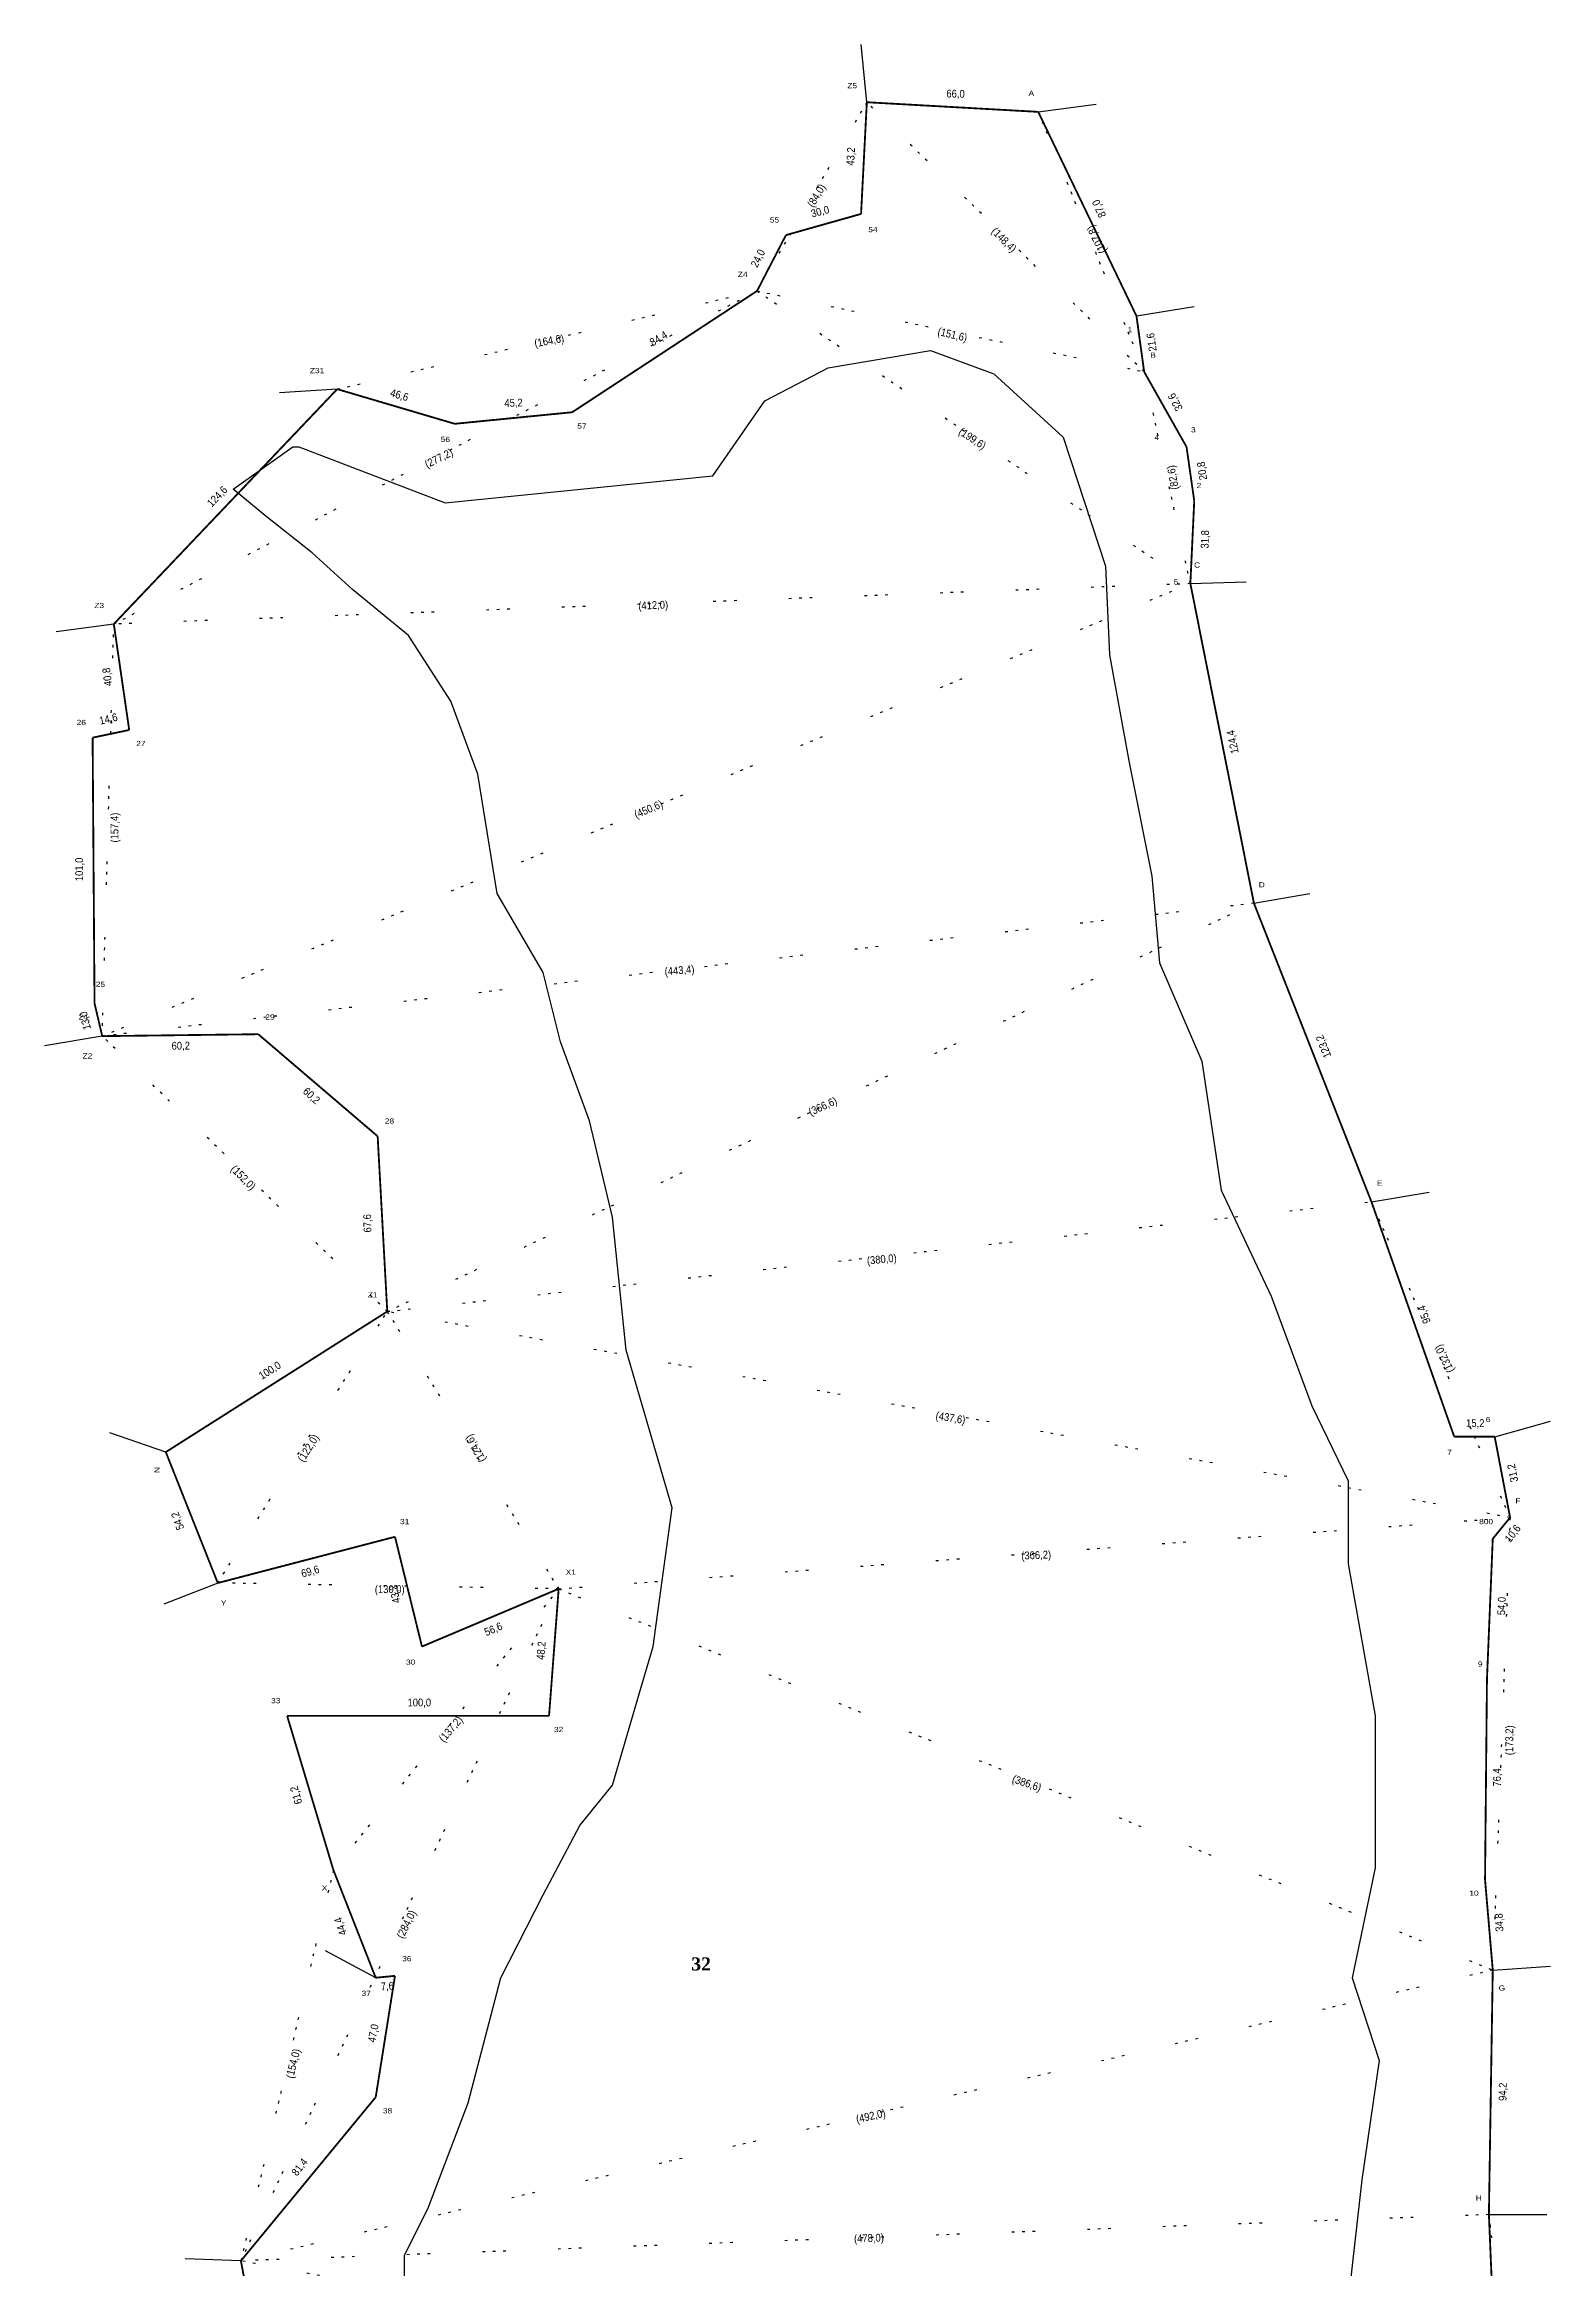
# Model space of a CAD drawing. Header units: metres. Extents: x 483 to 1216, y 366 to 1999.
# Drawn here: x 628 to 1205, y 1147 to 1999 of the extents above; entities that cross this region are included whole.
import ezdxf
from ezdxf.enums import TextEntityAlignment as Align

# ---------------------------------------------------------------- set-up
doc = ezdxf.new("R2010")
doc.units = ezdxf.units.M
doc.linetypes.add('CHAINLINE', pattern=[29, -10, 1, -3, 1, -3, 1, -10])
for name, color, linetype in [('BLUE_STROKES', 5, 'Continuous'), ('BOUNDARY_DIMENSIONS', 220, 'Continuous'), ('CHAIN_LINES', 251, 'CHAINLINE'), ('CHAINLINE_DIMENSIONS', 251, 'Continuous'), ('SEPARATION_LINE', 7, 'Continuous'), ('STONES', 7, 'Continuous'), ('SURVEY_NUMBER', 1, 'Continuous')]:
    doc.layers.add(name, color=color, linetype=linetype)
doc.layers.add('BOUNDARY', color=1, linetype='Continuous', lineweight=100)
doc.styles.add('TIMES_NEW_ROMAN', font='timesbd.ttf')

msp = doc.modelspace()

# ---------------------------------------------------------------- linework, layer by layer
at = {"layer": 'BLUE_STROKES'}
for points in [[(904.18, 1862.25), (928.54, 1874.79)], [(928.54, 1874.79), (967.66, 1881.44)], [(967.66, 1881.44), (992.02, 1872.58)], [(992.02, 1872.58), (1018.59, 1848.22)], [(884.25, 1833.46), (904.18, 1862.25)], [(700.46, 1828.29), (723.35, 1844.53)], [(723.35, 1844.53), (725.56, 1844.53)], [(725.56, 1844.53), (781.66, 1823.13)], [(1018.59, 1848.22), (1034.83, 1798.77)], [(781.66, 1823.13), (884.25, 1833.46)], [(713.01, 1817.96), (700.46, 1828.29)], [(730.73, 1803.94), (713.01, 1817.96)], [(746.23, 1789.91), (730.73, 1803.94)], [(1034.83, 1798.77), (1036.3, 1764.82)], [(767.63, 1772.2), (746.23, 1789.91)], [(783.87, 1747.1), (767.63, 1772.2)], [(1036.3, 1764.82), (1043.68, 1724.22)], [(794.2, 1719.05), (783.87, 1747.1)], [(1043.68, 1724.22), (1052.54, 1679.93)], [(801.59, 1673.29), (794.2, 1719.05)], [(1052.54, 1679.93), (1055.49, 1646.72)], [(819.3, 1643.03), (801.59, 1673.29)], [(1055.49, 1646.72), (1071.73, 1609.08)], [(825.94, 1616.46), (819.3, 1643.03)], [(837.01, 1586.19), (825.94, 1616.46)], [(1071.73, 1609.08), (1079.11, 1559.62)], [(845.87, 1549.29), (837.01, 1586.19)], [(1079.11, 1559.62), (1098.3, 1519.03)], [(851.04, 1498.36), (845.87, 1549.29)], [(1098.3, 1519.03), (1113.8, 1476.95)], [(868.75, 1437.83), (851.04, 1498.36)], [(1113.8, 1476.95), (1127.83, 1448.17)], [(1127.83, 1448.17), (1127.83, 1416.43)], [(861.37, 1384.69), (868.75, 1437.83)], [(1127.83, 1416.43), (1138.16, 1358.12)], [(856.21, 1366.98), (861.37, 1384.69)], [(845.87, 1331.55), (856.21, 1366.98)], [(1138.16, 1358.12), (1138.16, 1317.52)], [(833.32, 1316.05), (845.87, 1331.55)], [(819.3, 1289.47), (833.32, 1316.05)], [(1138.16, 1317.52), (1138.16, 1299.81)], [(1138.16, 1299.81), (1129.31, 1257.74)], [(803.06, 1257.74), (819.3, 1289.47)], [(790.51, 1209.76), (803.06, 1257.74)], [(1129.31, 1257.74), (1139.64, 1226)], [(1139.64, 1226), (1133, 1180.23)], [(775.01, 1169.16), (790.51, 1209.76)], [(1133, 1180.23), (1125.61, 1114.54)], [(766.16, 1151.45), (775.01, 1169.16)], [(766.16, 1130.04), (766.16, 1151.45)]]:
    msp.add_lwpolyline(points, dxfattribs=at)
at = {"layer": 'BOUNDARY', "const_width": 0.7}
for points in [[(941.09, 1933.84), (943.3, 1976.65)], [(943.3, 1976.65), (1008.99, 1972.96)], [(1008.99, 1972.96), (1046.64, 1894.72)], [(901.23, 1904.32), (912.3, 1925.72)], [(912.3, 1925.72), (941.09, 1933.84)], [(830.37, 1857.82), (901.23, 1904.32)], [(1046.64, 1894.72), (1049.59, 1873.32)], [(654.7, 1776.63), (740.32, 1866.68)], [(740.32, 1866.68), (785.35, 1853.39)], [(1049.59, 1873.32), (1065.83, 1844.53)], [(785.35, 1853.39), (830.37, 1857.82)], [(1065.83, 1844.53), (1068.78, 1823.86)], [(1068.78, 1823.86), (1067.3, 1792.13)], [(1067.3, 1792.13), (1091.66, 1669.6)], [(660.61, 1736.03), (654.7, 1776.63)], [(646.58, 1733.08), (660.61, 1736.03)], [(647.32, 1631.22), (646.58, 1733.08)], [(1091.66, 1669.6), (1136.69, 1555.19)], [(650.27, 1618.67), (647.32, 1631.22)], [(710.06, 1619.41), (650.27, 1618.67)], [(755.82, 1580.29), (710.06, 1619.41)], [(759.51, 1513.12), (755.82, 1580.29)], [(1136.69, 1555.19), (1168.42, 1465.14)], [(674.63, 1459.24), (759.51, 1513.12)], [(694.56, 1409.05), (674.63, 1459.24)], [(1168.42, 1465.14), (1183.93, 1465.14)], [(1183.93, 1465.14), (1189.83, 1434.14)], [(1189.83, 1434.14), (1183.19, 1426.02)], [(762.47, 1426.76), (694.56, 1409.05)], [(772.8, 1384.69), (762.47, 1426.76)], [(1183.19, 1426.02), (1180.97, 1372.14)], [(825.2, 1406.83), (772.8, 1384.69)], [(821.51, 1358.12), (825.2, 1406.83)], [(1180.97, 1372.14), (1180.23, 1295.38)], [(738.85, 1299.07), (721.13, 1358.12)], [(721.13, 1358.12), (821.51, 1358.12)], [(755.08, 1257.74), (738.85, 1299.07)], [(1180.23, 1295.38), (1183.19, 1260.69)], [(755.08, 1211.97), (762.47, 1258.47)], [(762.47, 1258.47), (755.08, 1257.74)], [(1183.19, 1260.69), (1181.71, 1166.95)], [(703.42, 1149.23), (755.08, 1211.97)], [(1181.71, 1166.95), (1183.93, 1114.54)], [(709.32, 1117.5), (703.42, 1149.23)]]:
    msp.add_lwpolyline(points, dxfattribs=at)
at = {"layer": 'CHAIN_LINES', "linetype": 'CHAINLINE'}
for points in [[(943.3, 1976.65), (901.23, 1904.32)], [(1049.59, 1873.32), (943.3, 1976.65)], [(943.3, 1976.65), (1008.99, 1972.96)], [(1008.99, 1972.96), (1049.59, 1873.32)], [(654.7, 1776.63), (901.23, 1904.32)], [(740.32, 1866.68), (901.23, 1904.32)], [(901.23, 1904.32), (1067.3, 1792.13)], [(901.23, 1904.32), (1049.59, 1873.32)], [(654.7, 1776.63), (740.32, 1866.68)], [(1067.3, 1792.13), (1049.59, 1873.32)], [(650.27, 1618.67), (1067.3, 1792.13)], [(1067.3, 1792.13), (654.7, 1776.63)], [(1067.3, 1792.13), (1091.66, 1669.6)], [(650.27, 1618.67), (654.7, 1776.63)], [(1091.66, 1669.6), (650.27, 1618.67)], [(759.51, 1513.12), (1091.66, 1669.6)], [(1091.66, 1669.6), (1136.69, 1555.19)], [(759.51, 1513.12), (650.27, 1618.67)], [(759.51, 1513.12), (1136.69, 1555.19)], [(1189.83, 1434.14), (1136.69, 1555.19)], [(674.63, 1459.24), (759.51, 1513.12)], [(694.56, 1409.05), (759.51, 1513.12)], [(1189.83, 1434.14), (759.51, 1513.12)], [(759.51, 1513.12), (825.2, 1406.83)], [(694.56, 1409.05), (674.63, 1459.24)], [(825.2, 1406.83), (1189.83, 1434.14)], [(1189.83, 1434.14), (1183.19, 1260.69)], [(825.2, 1406.83), (694.56, 1409.05)], [(703.42, 1149.23), (825.2, 1406.83)], [(825.2, 1406.83), (738.85, 1299.07)], [(825.2, 1406.83), (1183.19, 1260.69)], [(738.85, 1299.07), (703.42, 1149.23)], [(1183.19, 1260.69), (703.42, 1149.23)], [(1181.71, 1166.95), (1183.19, 1260.69)], [(1181.71, 1166.95), (703.42, 1149.23)], [(1181.71, 1166.95), (1193.52, 1056.97)], [(1193.52, 1056.97), (703.42, 1149.23)], [(703.42, 1149.23), (724.82, 1011.21)]]:
    msp.add_lwpolyline(points, dxfattribs=at)
at = {"layer": 'SEPARATION_LINE'}
for points in [[(943.3, 1976.65), (941.09, 1998.8)], [(1008.99, 1972.96), (1031.14, 1975.92)], [(1046.64, 1894.72), (1068.78, 1898.41)], [(740.32, 1866.68), (718.18, 1865.2)], [(1067.3, 1792.13), (1088.71, 1792.86)], [(654.7, 1776.63), (632.56, 1773.67)], [(1091.66, 1669.6), (1113.07, 1673.29)], [(650.27, 1618.67), (628.13, 1614.98)], [(1136.69, 1555.19), (1158.83, 1558.88)], [(674.63, 1459.24), (653.23, 1466.62)], [(1183.93, 1465.14), (1205.33, 1471.05)], [(694.56, 1409.05), (673.89, 1400.93)], [(755.08, 1257.74), (735.89, 1268.07)], [(1183.19, 1260.69), (1205.33, 1262.16)], [(1181.71, 1166.95), (1203.85, 1166.95)], [(703.42, 1149.23), (682.01, 1149.97)]]:
    msp.add_lwpolyline(points, dxfattribs=at)

# ---------------------------------------------------------------- texts
at = {"layer": 'BOUNDARY_DIMENSIONS', "width": 0.9}
for s, rotation, p in [('66,0', -1.27303, (977.31, 1979.92)), ('43,2', 86.86364, (937.11, 1955.87)), ('30,0', 15.01836, (925.37, 1934.77)), ('87,0', 114.26129, (1032.28, 1935.85)), ('24,0', 63.09391, (901.55, 1916.83)), ('84,4', 30.55596, (863.46, 1886.11)), ('21,6', 98.68635, (1052.41, 1884.67)), ('46,6', -16.0664, (764.17, 1864.44)), ('45,2', 1.98634, (807.9, 1861.45)), ('32,6', 118.61046, (1061.5, 1861.69)), ('20,8', 97.90716, (1071.76, 1835.31)), ('124,6', 45.97102, (694.33, 1825.57)), ('31,8', 88.45184, (1072.85, 1809.09)), ('40,8', 96.93435, (652.18, 1756.33)), ('14,6', 13.16323, (652.61, 1740.29)), ('124,4', 101.30993, (1083.49, 1731.42)), ('101,0', 90, (641.42, 1682.59)), ('13,0', 103.65042, (643.7, 1624.58)), ('123,2', 111.9487, (1118.32, 1614.69)), ('60,2', 0.59066, (680.36, 1615)), ('60,2', -42.63375, (730.48, 1595.86)), ('67,6', 91.52753, (751.87, 1546.92)), ('95,4', 109.65382, (1156.86, 1511.94)), ('100,0', 32.42755, (714.48, 1490.58)), ('31,2', 101.15466, (1190.82, 1451.22)), ('54,2', 109.91641, (679.14, 1432.83)), ('10,6', 52.6668, (1190.83, 1428.04)), ('69,6', 15.9454, (729.98, 1413.52)), ('43,2', 102.69958, (762.35, 1404.76)), ('54,0', 87.61406, (1186.54, 1400.23)), ('56,6', 23.19859, (800.15, 1391.4)), ('48,2', 85.36454, (818.45, 1383.14)), ('100,0', 0.22736, (771.78, 1363.25)), ('76,4', 90, (1184.79, 1334.53)), ('61,2', 106.1645, (724.57, 1327.7)), ('44,4', 108.65789, (741.59, 1277.38)), ('34,8', 93.17983, (1185.6, 1278.91)), ('7,6', 3.91157, (759.51, 1254.54)), ('47,0', 78.99646, (754.13, 1236.47)), ('94,2', 89.24615, (1187.01, 1214.04)), ('81,4', 52.25319, (725.88, 1185.19))]:
    msp.add_text(s, height=3, rotation=rotation, dxfattribs=at).set_placement(p, align=Align.MIDDLE_CENTER)
msp.add_text('15,2', height=3, dxfattribs=at).set_placement((1176.49, 1470.33), align=Align.MIDDLE_CENTER)
at = {"layer": 'CHAINLINE_DIMENSIONS', "width": 0.9}
for s, rotation, p in [('(84,0)', 59.03624, (923.97, 1940.91)), ('(148,4)', -45, (995.88, 1923.92)), ('(107,8)', 116.56505, (1031.33, 1924.03)), ('(164,6)', 10.61966, (821.55, 1885.24)), ('(151,6)', -13.24052, (976.13, 1887.62)), ('(199,6)', -33.69007, (983.79, 1847.79)), ('(277,2)', 26.56505, (779.25, 1840.22)), ('(82,6)', 100.30485, (1060.54, 1832.77)), ('(412,0)', 2.38594, (861.43, 1783.88)), ('(450,6)', 23.19859, (859.61, 1705.69)), ('(157,4)', 90, (654.97, 1698.61)), ('(443,4)', 5.44033, (871.51, 1643.93)), ('(366,6)', 24.77514, (926.41, 1591.83)), ('(152,0)', -45, (704.35, 1564.48)), ('(380,0)', 5.71059, (949.02, 1533.17)), ('(132,0)', 116.56505, (1164.6, 1494.98)), ('(437,6)', -9.46232, (975.4, 1472.4)), ('(122,0)', 57.99462, (729.23, 1460.8)), ('(124,6)', 119.74488, (793.29, 1460.61)), ('(366,2)', 2.48955, (1008.2, 1419.76)), ('(137,2)', 49.39871, (783.83, 1353.08)), ('(173,2)', 90, (1189.52, 1348.77)), ('(386,6)', -18.43495, (1004.61, 1332.34)), ('(284,0)', 63.43495, (766.82, 1278.27)), ('(154,0)', 75.96376, (723.41, 1224.86)), ('(492,0)', 12.52881, (944.8, 1204.74)), ('(478,0)', 2.2026, (944.11, 1157.95))]:
    msp.add_text(s, height=3, rotation=rotation, dxfattribs=at).set_placement(p, align=Align.MIDDLE_CENTER)
msp.add_text('(130,0)', height=3, dxfattribs=at).set_placement((760.45, 1406.68), align=Align.MIDDLE_CENTER)
at = {"layer": 'STONES', "width": 1.2}
for s, p in [('Z5', (937.68, 1982.99)), ('Z4', (895.73, 1910.7)), ('1', (1044.14, 1889.49)), ('Z31', (732.61, 1873.79)), ('B', (1052.96, 1879.7)), ('57', (834.11, 1852.55)), ('4', (1054.4, 1848.16)), ('3', (1068.43, 1851.11)), ('2', (1070.59, 1829.75)), ('5', (1061.78, 1792.76)), ('Z3', (649.11, 1783.74)), ('D', (1094.65, 1676.72)), ('24', (643.01, 1626.03)), ('28', (760.34, 1586.13)), ('E', (1139.88, 1562.32)), ('Z1', (753.88, 1519.51)), ('7', (1166.61, 1459.18)), ('F', (1192.84, 1440.53)), ('31', (766.18, 1432.6)), ('800', (1180.64, 1432.6)), ('X1', (829.85, 1413.22)), ('Y', (696.81, 1401.41)), ('9', (1178.4, 1377.98)), ('33', (716.76, 1363.96)), ('X', (735.46, 1292.17)), ('10', (1176, 1290.15)), ('36', (767, 1265.05)), ('38', (759.61, 1206.74))]:
    msp.add_text(s, height=2, dxfattribs=at).set_placement(p, align=Align.MIDDLE_CENTER)
for s, rotation, p in [('A', -0.60951, (1006.35, 1980.09)), ('55', -0.4897, (907.91, 1931.53)), ('54', -0.51156, (945.65, 1927.83)), ('56', -0.49821, (781.77, 1847.42)), ('C', -0.8551, (1069.89, 1799.24)), ('26', -0.50703, (642.25, 1738.92)), ('27', -0.50258, (665.07, 1730.84)), ('25', -1.54816, (649.56, 1638.54)), ('29', 0.52086, (714.57, 1625.99)), ('Z2', 0.47745, (644.61, 1611.08)), ('9', -180, (1181.4, 1471.72)), ('N', 89.30972, (671.26, 1452.34)), ('30', 0.4897, (768.47, 1378.72)), ('32', 0.5305, (825.2, 1352.89)), ('37', -0.5305, (751.43, 1251.77)), ('G', -0.78482, (1186.69, 1253.78)), ('H', -180, (1177.84, 1173.33))]:
    msp.add_text(s, height=2, rotation=rotation, dxfattribs=at).set_placement(p, align=Align.MIDDLE_CENTER)
at = {"layer": 'SURVEY_NUMBER', "style": 'TIMES_NEW_ROMAN'}
msp.add_text('32', height=5, dxfattribs=at).set_placement((879.77, 1263.04), align=Align.MIDDLE_CENTER)

doc.saveas('drawing.dxf')
